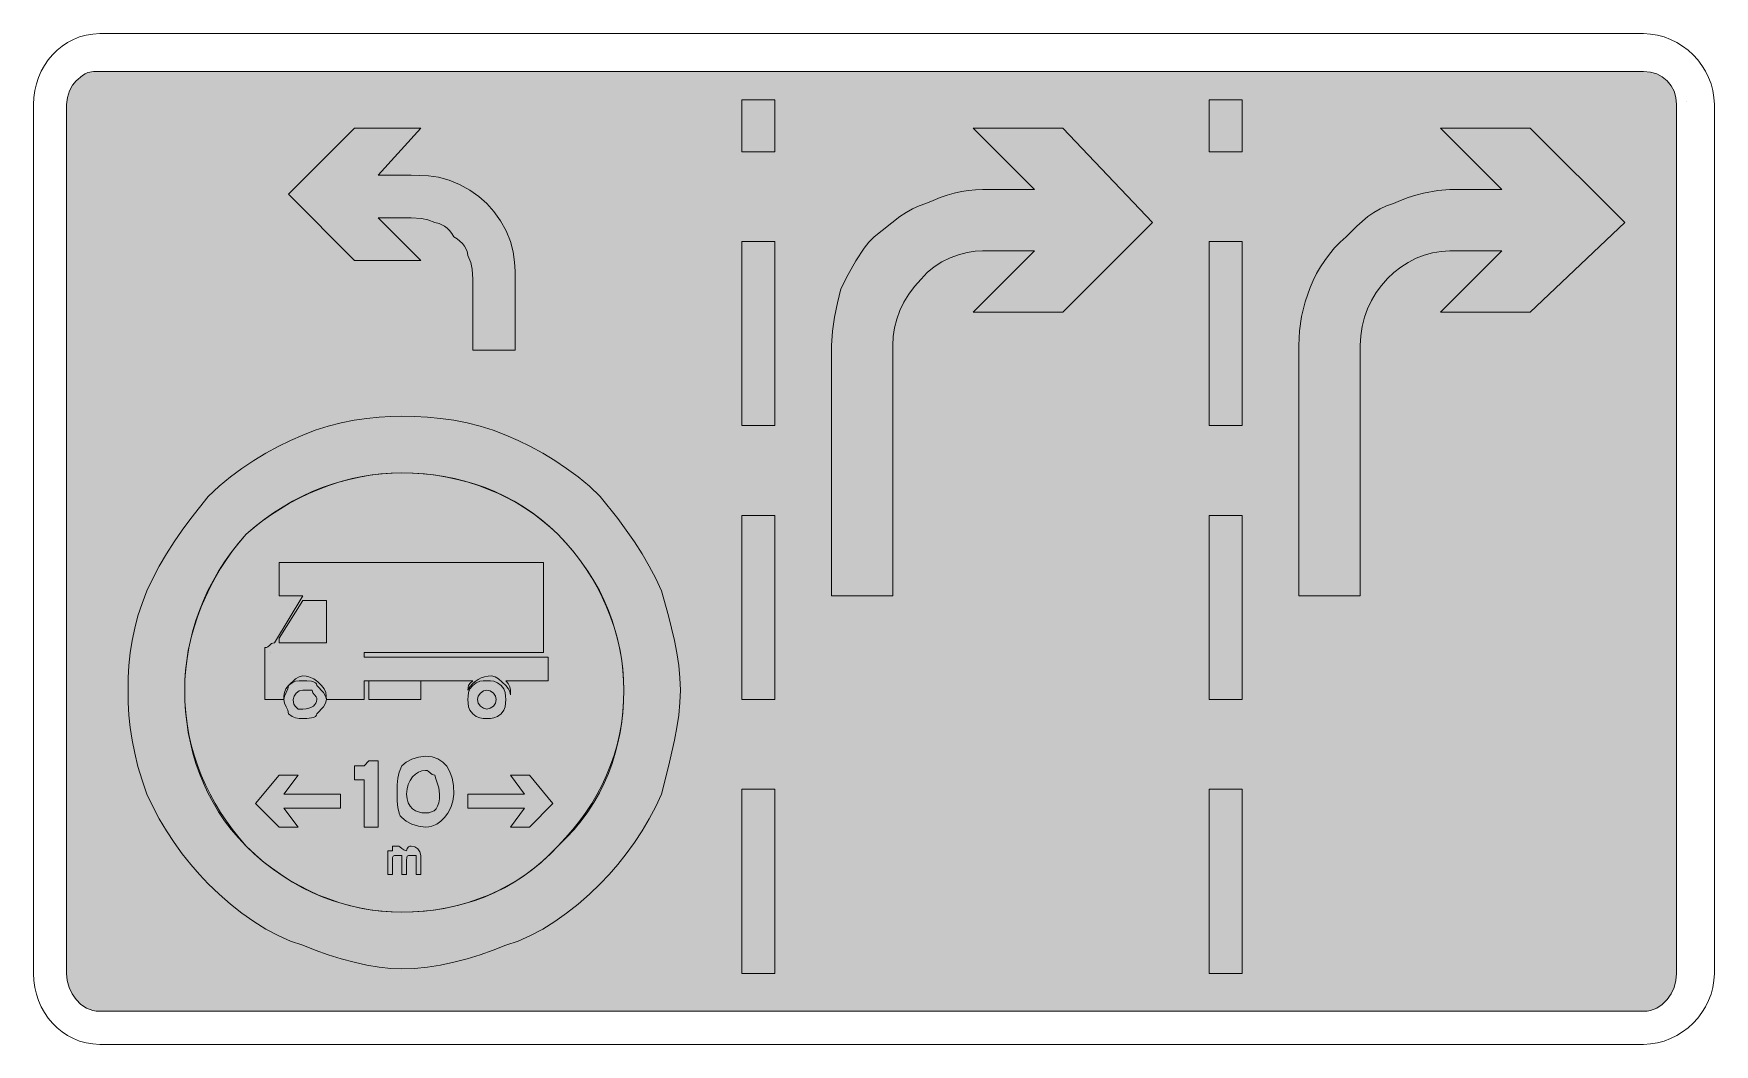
# Model space of a CAD drawing. Header units: metres. Extents: x 70 to 498, y 7 to 264.
import ezdxf

# ---------------------------------------------------------------- set-up
doc = ezdxf.new("R2010")
doc.units = ezdxf.units.M
for name, color, linetype, true_color in [('FILL_BLACK_000000', 7, 'Continuous', 0x000000), ('FILL_PINK_E1E1E1', 7, 'Continuous', 0xe1e1e1), ('FILL_WHITE_FFFFFF', 7, 'Continuous', 0xffffff), ('STROKE_BLACK_000000', 7, 'Continuous', 0x000000)]:
    doc.layers.add(name, color=color, linetype=linetype, true_color=true_color)

msp = doc.modelspace()

# ---------------------------------------------------------------- hatches: boundary and pattern name
at = {"layer": 'FILL_BLACK_000000', "true_color": 0x000000}
h = msp.add_hatch(color=7, dxfattribs=at)
h.dxf.hatch_style = 1
h.paths.add_polyline_path([(488.01, 24.72), (487.85, 22.93), (487.37, 21.19), (486.62, 19.57), (485.61, 18.12), (484.38, 16.89), (482.95, 15.94), (481.35, 15.34), (480.5, 15.18), (479.61, 15.12), (87.21, 15.12), (86.32, 15.18), (85.47, 15.34), (83.87, 15.94), (82.44, 16.89), (81.21, 18.12), (80.2, 19.57), (79.45, 21.19), (78.97, 22.93), (78.81, 24.72), (78.81, 245.52), (79.02, 247.3), (79.56, 248.97), (80.33, 250.41), (81.21, 251.52), (82.82, 252.91), (83.53, 253.33), (84.21, 253.62), (85.6, 253.88), (87.21, 253.92), (479.61, 253.92), (481.35, 253.76), (482.95, 253.28), (484.38, 252.53), (485.61, 251.52), (486.62, 250.29), (487.37, 248.86), (487.85, 247.26), (488.01, 245.52), (488.01, 24.72)])
h = msp.add_hatch(color=7, dxfattribs=at)
h.dxf.hatch_style = 1
h.paths.add_polyline_path([(129.61, 107.57), (129.92, 107.71), (130.41, 108.12), (130.9, 108.53), (131.21, 108.67), (131.61, 108.72), (138.81, 120.72), (132.81, 120.72), (132.81, 129.12), (200.01, 129.12), (200.01, 106.32), (154.41, 106.32), (154.41, 105.12), (201.21, 105.12), (201.21, 99.12), (190.41, 99.12), (191.01, 98.37), (191.42, 97.6), (191.61, 96.72), (191.61, 95.52), (191.42, 96.4), (191.01, 97.17), (190.41, 97.92), (188.61, 99.57), (187.71, 100.11), (186.81, 100.32), (185.91, 100.26), (185.03, 100.09), (184.17, 99.81), (183.36, 99.42), (182.6, 98.91), (181.92, 98.29), (181.31, 97.56), (180.81, 96.72), (180.83, 97.43), (180.96, 97.92), (181.32, 98.41), (182.01, 99.12), (154.41, 99.12), (154.41, 94.32), (144.81, 94.32), (144.79, 95.22), (144.66, 96.12), (144.3, 97.02), (143.61, 97.92), (142.69, 98.8), (141.66, 99.57), (140.4, 100.11), (139.66, 100.27), (138.81, 100.32), (137.91, 100.11), (137.01, 99.57), (135.21, 97.92), (134.52, 97.02), (134.16, 96.12), (134.03, 95.22), (134.01, 94.32), (129.21, 94.32), (129.21, 105.12), (129.21, 107.52), (129.61, 107.57)])
h.paths.add_polyline_path([(144.81, 119.52), (138.81, 119.52), (132.81, 109.92), (132.81, 108.72), (144.81, 108.72), (144.81, 119.52)], flags=16)
h = msp.add_hatch(color=7, dxfattribs=at)
h.dxf.hatch_style = 1
h.paths.add_polyline_path([(144.06, 92.52), (142.41, 90.72), (142.3, 90.32), (142.02, 90.03), (141.59, 89.81), (141.06, 89.67), (139.88, 89.54), (138.81, 89.52), (137.91, 89.54), (137.01, 89.67), (136.11, 90.03), (135.21, 90.72), (135.02, 91.62), (134.61, 92.52), (134.2, 93.42), (134.01, 94.32), (134.2, 95.22), (134.61, 96.12), (135.02, 97.02), (135.21, 97.92), (136.11, 98.61), (137.01, 98.97), (137.91, 99.1), (138.81, 99.12), (139.88, 99.1), (141.06, 98.97), (141.59, 98.83), (142.02, 98.61), (142.3, 98.32), (142.41, 97.92), (144.06, 96.12), (144.6, 95.22), (144.81, 94.32), (144.6, 93.42), (144.06, 92.52)])
h.paths.add_polyline_path([(142.22, 95.03), (141.81, 95.52), (141.4, 96.01), (141.26, 96.32), (141.21, 96.72), (138.81, 96.72), (137.93, 96.51), (137.16, 95.97), (136.62, 95.2), (136.41, 94.32), (136.43, 93.61), (136.56, 93.12), (136.92, 92.63), (137.61, 91.92), (138.81, 91.92), (139.65, 91.97), (140.38, 92.13), (141, 92.36), (141.51, 92.67), (141.9, 93.03), (142.18, 93.44), (142.35, 93.87), (142.41, 94.32), (142.36, 94.72), (142.22, 95.03)], flags=16)
h = msp.add_hatch(color=7, dxfattribs=at)
h.dxf.hatch_style = 1
h.paths.add_polyline_path([(155.61, 99.12), (168.81, 99.12), (168.81, 94.32), (155.61, 94.32), (155.61, 99.12)])
h = msp.add_hatch(color=7, dxfattribs=at)
h.dxf.hatch_style = 1
h.paths.add_polyline_path([(190.26, 92.52), (189.9, 91.62), (189.21, 90.72), (188.31, 90.03), (187.41, 89.67), (186.51, 89.54), (185.61, 89.52), (184.71, 89.54), (183.81, 89.67), (182.91, 90.03), (182.01, 90.72), (181.32, 91.62), (180.96, 92.52), (180.83, 93.42), (180.81, 94.32), (180.83, 95.22), (180.96, 96.12), (181.32, 97.02), (182.01, 97.92), (182.91, 98.61), (183.81, 98.97), (184.71, 99.1), (185.61, 99.12), (186.51, 99.1), (187.41, 98.97), (188.31, 98.61), (189.21, 97.92), (189.9, 97.02), (190.26, 96.12), (190.39, 95.22), (190.41, 94.32), (190.39, 93.42), (190.26, 92.52)])
h.paths.add_polyline_path([(187.26, 95.97), (186.49, 96.51), (185.61, 96.72), (184.73, 96.51), (183.96, 95.97), (183.42, 95.2), (183.21, 94.32), (183.42, 93.44), (183.96, 92.67), (184.73, 92.13), (185.61, 91.92), (186.49, 92.13), (187.26, 92.67), (187.8, 93.44), (188.01, 94.32), (187.8, 95.2), (187.26, 95.97)], flags=16)
h = msp.add_hatch(color=7, dxfattribs=at)
h.dxf.hatch_style = 1
h.paths.add_polyline_path([(152.01, 73.92), (152.01, 77.52), (154.41, 77.52), (155.61, 78.72), (158.01, 78.72), (158.01, 61.92), (154.41, 61.92), (154.41, 73.92), (152.01, 73.92)])
h = msp.add_hatch(color=7, dxfattribs=at)
h.dxf.hatch_style = 1
h.paths.add_polyline_path([(166.56, 62.67), (165.12, 63.44), (164.01, 64.32), (163.61, 64.82), (163.32, 65.43), (162.96, 66.87), (162.83, 68.54), (162.81, 70.32), (162.83, 72.63), (162.96, 74.37), (163.32, 75.89), (164.01, 77.52), (165.12, 78.4), (166.56, 79.17), (168.23, 79.71), (170.01, 79.92), (171.7, 79.75), (173.16, 79.26), (174.4, 78.46), (175.41, 77.37), (176.2, 75.99), (176.76, 74.35), (177.1, 72.46), (177.21, 70.32), (177, 68.54), (176.46, 66.87), (175.69, 65.43), (174.81, 64.32), (173.89, 63.44), (172.86, 62.67), (171.6, 62.13), (170.86, 61.97), (170.01, 61.92), (168.23, 62.13), (166.56, 62.67)])
h.paths.add_polyline_path([(165.62, 68.05), (166.1, 67.22), (166.71, 66.57), (167.44, 66.09), (168.25, 65.76), (169.11, 65.58), (170.01, 65.52), (170.85, 65.58), (171.58, 65.76), (172.2, 66.09), (172.71, 66.57), (173.1, 67.22), (173.38, 68.05), (173.55, 69.08), (173.61, 70.32), (173.42, 71.91), (173.01, 73.17), (172.6, 74.2), (172.41, 75.12), (172.01, 75.17), (171.7, 75.31), (171.21, 75.72), (170.72, 76.13), (170.41, 76.27), (170.01, 76.32), (169.11, 76.21), (168.25, 75.89), (167.44, 75.37), (166.71, 74.67), (166.1, 73.8), (165.62, 72.78), (165.32, 71.61), (165.21, 70.32), (165.32, 69.08), (165.62, 68.05)], flags=16)
h = msp.add_hatch(color=7, dxfattribs=at)
h.dxf.hatch_style = 1
h.paths.add_polyline_path([(137.61, 75.12), (134.01, 70.32), (148.41, 70.32), (148.41, 66.72), (134.01, 66.72), (137.61, 61.92), (132.81, 61.92), (126.81, 67.92), (132.81, 75.12), (137.61, 75.12)])
h = msp.add_hatch(color=7, dxfattribs=at)
h.dxf.hatch_style = 1
h.paths.add_polyline_path([(202.41, 67.92), (196.41, 61.92), (191.61, 61.92), (195.21, 66.72), (180.81, 66.72), (180.81, 70.32), (195.21, 70.32), (191.61, 75.12), (196.41, 75.12), (202.41, 67.92)])
h = msp.add_hatch(color=7, dxfattribs=at)
h.dxf.hatch_style = 1
h.paths.add_polyline_path([(162.12, 54.7), (161.76, 54.57), (161.63, 54.21), (161.61, 53.52), (161.61, 49.92), (160.41, 49.92), (160.41, 55.92), (161.61, 55.92), (161.61, 57.12), (162.81, 57.12), (163.21, 57.07), (163.52, 56.93), (164.01, 56.52), (164.5, 56.11), (164.81, 55.97), (165.21, 55.92), (165.36, 56.52), (165.72, 56.93), (166.01, 57.07), (166.41, 57.12), (167.29, 56.91), (168.06, 56.37), (168.6, 55.6), (168.81, 54.72), (168.81, 49.92), (167.61, 49.92), (167.61, 54.72), (166.41, 54.72), (165.72, 54.7), (165.36, 54.57), (165.23, 54.21), (165.21, 53.52), (165.21, 49.92), (164.01, 49.92), (164.01, 54.72), (162.81, 54.72), (162.12, 54.7)])
at = {"layer": 'FILL_PINK_E1E1E1', "true_color": 0xe1e1e1}
h = msp.add_hatch(color=7, dxfattribs=at)
h.dxf.hatch_style = 1
h.paths.add_polyline_path([(234.4, 90.4), (233.92, 87.21), (233.31, 83.97), (231.77, 77.31), (230.01, 70.32), (228.55, 67.17), (226.9, 64.06), (225.07, 61), (223.11, 58.02), (221.03, 55.16), (218.87, 52.43), (216.66, 49.88), (214.41, 47.52), (211.66, 44.88), (208.8, 42.38), (205.87, 40.05), (202.86, 37.92), (199.8, 36.01), (196.69, 34.36), (193.56, 32.98), (190.41, 31.92), (187.21, 30.63), (183.92, 29.46), (180.58, 28.44), (177.21, 27.57), (173.84, 26.87), (170.5, 26.35), (167.21, 26.03), (164.01, 25.92), (161.2, 26.03), (158.22, 26.35), (155.09, 26.87), (151.86, 27.57), (148.58, 28.44), (145.28, 29.46), (142.01, 30.63), (138.81, 31.92), (135.66, 32.98), (132.53, 34.36), (129.42, 36.01), (126.36, 37.92), (123.35, 40.05), (120.42, 42.38), (117.56, 44.88), (114.81, 47.52), (112.56, 49.88), (110.35, 52.43), (108.19, 55.16), (106.11, 58.02), (104.15, 61), (102.32, 64.06), (100.67, 67.17), (99.21, 70.32), (97.97, 73.87), (96.94, 77.31), (96.11, 80.68), (95.46, 83.97), (94.98, 87.21), (94.65, 90.4), (94.47, 93.57), (94.41, 96.72), (94.47, 99.87), (94.65, 103.02), (94.98, 106.17), (95.46, 109.32), (96.11, 112.47), (96.94, 115.62), (97.97, 118.77), (99.21, 121.92), (100.67, 125.07), (102.32, 128.2), (104.15, 131.31), (106.11, 134.37), (108.19, 137.38), (110.35, 140.31), (114.81, 145.92), (117.56, 148.51), (120.42, 150.89), (123.35, 153.07), (126.36, 155.07), (129.42, 156.9), (132.53, 158.58), (135.66, 160.11), (138.81, 161.52), (142.01, 162.76), (145.28, 163.79), (148.58, 164.62), (151.86, 165.27), (155.09, 165.75), (158.22, 166.08), (161.2, 166.26), (164.01, 166.32), (167.21, 166.26), (170.5, 166.08), (173.84, 165.75), (177.21, 165.27), (180.58, 164.62), (183.92, 163.79), (187.21, 162.76), (190.41, 161.52), (193.56, 160.11), (196.69, 158.58), (199.8, 156.9), (202.86, 155.07), (205.87, 153.07), (208.8, 150.89), (211.66, 148.51), (214.41, 145.92), (218.87, 140.31), (221.03, 137.38), (223.11, 134.37), (225.07, 131.31), (226.9, 128.2), (228.55, 125.07), (230.01, 121.92), (231.77, 115.62), (233.31, 109.32), (233.92, 106.17), (234.4, 103.02), (234.7, 99.87), (234.81, 96.72), (234.7, 93.57), (234.4, 90.4)])
h.paths.add_polyline_path([(220.18, 101.72), (219.89, 104.25), (219.47, 106.79), (218.93, 109.34), (218.26, 111.89), (217.45, 114.43), (216.51, 116.97), (215.43, 119.49), (214.2, 122), (212.82, 124.48), (211.3, 126.93), (209.62, 129.34), (207.78, 131.71), (205.78, 134.04), (203.61, 136.32), (201.54, 138.27), (199.4, 140.09), (197.18, 141.77), (194.89, 143.31), (192.54, 144.72), (190.13, 146), (187.67, 147.15), (185.16, 148.17), (182.61, 149.06), (180.02, 149.83), (177.4, 150.48), (174.75, 151), (172.09, 151.41), (169.4, 151.69), (166.71, 151.86), (164.01, 151.92), (161.52, 151.86), (159.01, 151.69), (156.48, 151.41), (153.94, 151), (151.39, 150.48), (148.84, 149.83), (146.3, 149.06), (143.76, 148.17), (141.24, 147.15), (138.73, 146), (136.25, 144.72), (133.8, 143.31), (131.39, 141.77), (129.02, 140.09), (126.69, 138.27), (124.41, 136.32), (122.46, 134.04), (120.64, 131.71), (118.96, 129.34), (117.42, 126.93), (116.01, 124.48), (114.73, 122), (113.58, 119.49), (112.56, 116.97), (111.67, 114.43), (110.9, 111.89), (110.25, 109.34), (109.73, 106.79), (109.32, 104.25), (109.04, 101.72), (108.87, 99.21), (108.81, 96.72), (108.87, 94.02), (109.04, 91.33), (109.32, 88.64), (109.73, 85.98), (110.25, 83.33), (110.9, 80.71), (111.67, 78.12), (112.56, 75.57), (113.58, 73.06), (114.73, 70.6), (116.01, 68.19), (117.42, 65.84), (118.96, 63.55), (120.64, 61.33), (122.46, 59.19), (124.41, 57.12), (126.69, 54.95), (129.02, 52.95), (131.39, 51.11), (133.8, 49.43), (136.25, 47.91), (138.73, 46.53), (141.24, 45.3), (143.76, 44.22), (146.3, 43.28), (148.84, 42.47), (151.39, 41.8), (153.94, 41.26), (156.48, 40.84), (159.01, 40.55), (161.52, 40.38), (164.01, 40.32), (166.71, 40.38), (169.4, 40.55), (172.09, 40.84), (174.75, 41.26), (177.4, 41.8), (180.02, 42.47), (182.61, 43.28), (185.16, 44.22), (187.67, 45.3), (190.13, 46.53), (192.54, 47.91), (194.89, 49.43), (197.18, 51.11), (199.4, 52.95), (201.54, 54.95), (203.61, 57.12), (205.78, 59.19), (207.78, 61.33), (209.62, 63.55), (211.3, 65.84), (212.82, 68.19), (214.2, 70.6), (215.43, 73.06), (216.51, 75.57), (217.45, 78.12), (218.26, 80.71), (218.93, 83.33), (219.47, 85.98), (219.89, 88.64), (220.18, 91.33), (220.35, 94.02), (220.41, 96.72), (220.35, 99.21), (220.18, 101.72)], flags=16)
at = {"layer": 'FILL_WHITE_FFFFFF', "true_color": 0xffffff}
h = msp.add_hatch(color=7, dxfattribs=at)
h.dxf.hatch_style = 1
h.paths.add_polyline_path([(250.41, 233.52), (250.41, 246.72), (258.81, 246.72), (258.81, 233.52), (250.41, 233.52)])
h = msp.add_hatch(color=7, dxfattribs=at)
h.dxf.hatch_style = 1
h.paths.add_polyline_path([(377.61, 246.72), (377.61, 233.52), (369.21, 233.52), (369.21, 246.72), (377.61, 246.72)])
h = msp.add_hatch(color=7, dxfattribs=at)
h.dxf.hatch_style = 1
h.paths.add_polyline_path([(182.01, 183.12), (182.01, 201.12), (181.86, 203.67), (181.5, 205.34), (180.81, 207.12), (180.58, 208.21), (179.91, 209.52), (179.4, 210.19), (178.78, 210.83), (178.05, 211.42), (177.21, 211.92), (176.71, 212.76), (176.12, 213.49), (175.48, 214.11), (174.81, 214.62), (173.5, 215.29), (172.41, 215.52), (170.63, 216.21), (168.96, 216.57), (166.41, 216.72), (158.01, 216.72), (168.81, 205.92), (152.01, 205.92), (135.21, 222.72), (152.01, 239.52), (168.81, 239.52), (158.01, 227.52), (166.41, 227.52), (168.42, 227.5), (170.76, 227.37), (173.33, 227.01), (176.01, 226.32), (178.69, 225.21), (181.26, 223.77), (183.6, 222.1), (185.61, 220.32), (187.39, 218.31), (189.06, 215.97), (190.5, 213.4), (191.61, 210.72), (192.3, 208.04), (192.66, 205.47), (192.79, 203.13), (192.81, 201.12), (192.81, 183.12), (182.01, 183.12)])
h = msp.add_hatch(color=7, dxfattribs=at)
h.dxf.hatch_style = 1
h.paths.add_polyline_path([(332.01, 192.72), (309.21, 192.72), (324.81, 208.32), (311.61, 208.32), (309.71, 208.21), (307.65, 207.87), (305.51, 207.31), (303.36, 206.52), (301.26, 205.51), (299.29, 204.27), (297.52, 202.81), (296.01, 201.12), (294.32, 199.27), (292.86, 197.31), (291.62, 195.28), (290.61, 193.17), (289.82, 191.01), (289.26, 188.8), (288.92, 186.57), (288.81, 184.32), (288.81, 120.72), (273.21, 120.72), (273.21, 184.32), (273.42, 187.92), (273.96, 191.52), (274.73, 195.12), (275.61, 198.72), (277.43, 202.3), (279.36, 205.77), (281.52, 209.01), (282.71, 210.52), (284.01, 211.92), (290.61, 217.02), (292.19, 218.08), (293.8, 219.01), (295.46, 219.76), (297.21, 220.32), (299.01, 221.16), (300.81, 221.89), (302.61, 222.51), (304.41, 223.02), (306.21, 223.41), (308.01, 223.69), (309.81, 223.86), (311.61, 223.92), (324.81, 223.92), (309.21, 239.52), (332.01, 239.52), (354.81, 215.52), (332.01, 192.72)])
h = msp.add_hatch(color=7, dxfattribs=at)
h.dxf.hatch_style = 1
h.paths.add_polyline_path([(450.81, 239.52), (474.81, 215.52), (450.81, 192.72), (428.01, 192.72), (443.61, 208.32), (430.41, 208.32), (428.18, 208.2), (425.98, 207.83), (423.85, 207.24), (421.78, 206.43), (419.8, 205.41), (417.92, 204.21), (416.15, 202.82), (414.51, 201.27), (413.01, 199.56), (411.66, 197.71), (410.48, 195.74), (409.48, 193.64), (408.69, 191.44), (408.1, 189.14), (407.73, 186.76), (407.61, 184.32), (407.61, 120.72), (392.01, 120.72), (392.01, 184.32), (392.18, 187.97), (392.7, 191.67), (393.59, 195.37), (394.86, 199.02), (395.64, 200.8), (396.52, 202.55), (397.5, 204.26), (398.59, 205.92), (399.78, 207.52), (401.08, 209.06), (402.49, 210.53), (404.01, 211.92), (406.73, 214.58), (409.56, 217.02), (411.05, 218.08), (412.62, 219.01), (414.26, 219.76), (416.01, 220.32), (417.86, 221.16), (419.78, 221.89), (421.73, 222.51), (423.66, 223.02), (427.32, 223.69), (430.41, 223.92), (443.61, 223.92), (428.01, 239.52), (450.81, 239.52)])
h = msp.add_hatch(color=7, dxfattribs=at)
h.dxf.hatch_style = 1
h.paths.add_polyline_path([(250.41, 210.72), (258.81, 210.72), (258.81, 163.92), (250.41, 163.92), (250.41, 210.72)])
h = msp.add_hatch(color=7, dxfattribs=at)
h.dxf.hatch_style = 1
h.paths.add_polyline_path([(377.61, 210.72), (377.61, 163.92), (369.21, 163.92), (369.21, 210.72), (377.61, 210.72)])
h = msp.add_hatch(color=7, dxfattribs=at)
h.dxf.hatch_style = 1
h.paths.add_polyline_path([(220.34, 93.82), (220.13, 90.98), (219.79, 88.2), (219.3, 85.47), (218.69, 82.8), (217.94, 80.18), (217.07, 77.62), (216.06, 75.12), (214.93, 72.67), (213.67, 70.28), (212.29, 67.95), (210.79, 65.67), (209.17, 63.45), (207.43, 61.28), (205.58, 59.17), (203.61, 57.12), (201.75, 55.15), (199.79, 53.3), (197.73, 51.56), (195.57, 49.94), (193.31, 48.44), (190.97, 47.06), (188.56, 45.8), (186.06, 44.67), (183.49, 43.66), (180.86, 42.79), (178.17, 42.04), (175.43, 41.43), (172.63, 40.94), (169.8, 40.6), (166.92, 40.39), (164.01, 40.32), (161.31, 40.39), (158.62, 40.6), (155.93, 40.94), (153.27, 41.43), (150.62, 42.04), (148, 42.79), (145.41, 43.66), (142.86, 44.67), (140.35, 45.8), (137.89, 47.06), (135.48, 48.44), (133.13, 49.94), (130.84, 51.56), (128.62, 53.3), (126.48, 55.15), (124.41, 57.12), (122.65, 59.17), (120.98, 61.28), (119.41, 63.45), (117.92, 65.67), (116.54, 67.95), (115.26, 70.28), (114.08, 72.67), (113.01, 75.12), (112.05, 77.62), (111.21, 80.18), (110.49, 82.8), (109.9, 85.47), (109.43, 88.2), (109.09, 90.98), (108.88, 93.82), (108.81, 96.72), (108.88, 99.42), (109.09, 102.11), (109.43, 104.8), (109.9, 107.46), (110.49, 110.11), (111.21, 112.73), (112.05, 115.32), (113.01, 117.87), (114.08, 120.38), (115.26, 122.84), (116.54, 125.25), (117.92, 127.6), (119.41, 129.89), (120.98, 132.11), (122.65, 134.25), (124.41, 136.32), (126.48, 138.08), (128.62, 139.75), (130.84, 141.32), (133.13, 142.81), (135.48, 144.19), (137.89, 145.47), (140.35, 146.65), (142.86, 147.72), (145.41, 148.68), (148, 149.52), (150.62, 150.24), (153.27, 150.83), (155.93, 151.3), (158.62, 151.64), (161.31, 151.85), (164.01, 151.92), (166.92, 151.85), (169.8, 151.64), (172.63, 151.3), (175.43, 150.83), (178.17, 150.24), (180.86, 149.52), (183.49, 148.68), (186.06, 147.72), (188.56, 146.65), (190.97, 145.47), (193.31, 144.19), (195.57, 142.81), (197.73, 141.32), (199.79, 139.75), (201.75, 138.08), (203.61, 136.32), (205.58, 134.25), (207.43, 132.11), (209.17, 129.89), (210.79, 127.6), (212.29, 125.25), (213.67, 122.84), (214.93, 120.38), (216.06, 117.87), (217.07, 115.32), (217.94, 112.73), (218.69, 110.11), (219.3, 107.46), (219.79, 104.8), (220.13, 102.11), (220.34, 99.42), (220.41, 96.72), (220.34, 93.82)])
h = msp.add_hatch(color=7, dxfattribs=at)
h.dxf.hatch_style = 1
h.paths.add_polyline_path([(258.81, 94.32), (250.41, 94.32), (250.41, 141.12), (258.81, 141.12), (258.81, 94.32)])
h = msp.add_hatch(color=7, dxfattribs=at)
h.dxf.hatch_style = 1
h.paths.add_polyline_path([(377.61, 141.12), (377.61, 94.32), (369.21, 94.32), (369.21, 141.12), (377.61, 141.12)])
h = msp.add_hatch(color=7, dxfattribs=at)
h.dxf.hatch_style = 1
h.paths.add_polyline_path([(250.41, 24.72), (250.41, 71.52), (258.81, 71.52), (258.81, 24.72), (250.41, 24.72)])
h = msp.add_hatch(color=7, dxfattribs=at)
h.dxf.hatch_style = 1
h.paths.add_polyline_path([(369.21, 71.52), (377.61, 71.52), (377.61, 24.72), (369.21, 24.72), (369.21, 71.52)])

# ---------------------------------------------------------------- linework, layer by layer
at = {"layer": 'FILL_BLACK_000000', "lineweight": 0, "true_color": 0x000000}
for points in [[(488.01, 24.72), (487.85, 22.93), (487.37, 21.19), (486.62, 19.57), (485.61, 18.12), (484.38, 16.89), (482.95, 15.94), (481.35, 15.34), (480.5, 15.18), (479.61, 15.12), (87.21, 15.12), (86.32, 15.18), (85.47, 15.34), (83.87, 15.94), (82.44, 16.89), (81.21, 18.12), (80.2, 19.57), (79.45, 21.19), (78.97, 22.93), (78.81, 24.72), (78.81, 245.52), (79.02, 247.3), (79.56, 248.97), (80.33, 250.41), (81.21, 251.52), (82.82, 252.91), (83.53, 253.33), (84.21, 253.62), (85.6, 253.88), (87.21, 253.92), (479.61, 253.92), (481.35, 253.76), (482.95, 253.28), (484.38, 252.53), (485.61, 251.52), (486.62, 250.29), (487.37, 248.86), (487.85, 247.26), (488.01, 245.52)], [(129.61, 107.57), (129.92, 107.71), (130.41, 108.12), (130.9, 108.53), (131.21, 108.67), (131.61, 108.72), (138.81, 120.72), (132.81, 120.72), (132.81, 129.12), (200.01, 129.12), (200.01, 106.32), (154.41, 106.32), (154.41, 105.12), (201.21, 105.12), (201.21, 99.12), (190.41, 99.12), (191.01, 98.37), (191.42, 97.6), (191.61, 96.72), (191.61, 95.52), (191.42, 96.4), (191.01, 97.17), (190.41, 97.92), (188.61, 99.57), (187.71, 100.11), (186.81, 100.32), (185.91, 100.26), (185.03, 100.09), (184.17, 99.81), (183.36, 99.42), (182.6, 98.91), (181.92, 98.29), (181.31, 97.56), (180.81, 96.72), (180.83, 97.43), (180.96, 97.92), (181.32, 98.41), (182.01, 99.12), (154.41, 99.12), (154.41, 94.32), (144.81, 94.32), (144.79, 95.22), (144.66, 96.12), (144.3, 97.02), (143.61, 97.92), (142.69, 98.8), (141.66, 99.57), (140.4, 100.11), (139.66, 100.27), (138.81, 100.32), (137.91, 100.11), (137.01, 99.57), (135.21, 97.92), (134.52, 97.02), (134.16, 96.12), (134.03, 95.22), (134.01, 94.32), (129.21, 94.32), (129.21, 105.12), (129.21, 107.52)], [(144.81, 119.52), (138.81, 119.52), (132.81, 109.92), (132.81, 108.72), (144.81, 108.72)], [(144.06, 92.52), (142.41, 90.72), (142.3, 90.32), (142.02, 90.03), (141.59, 89.81), (141.06, 89.67), (139.88, 89.54), (138.81, 89.52), (137.91, 89.54), (137.01, 89.67), (136.11, 90.03), (135.21, 90.72), (135.02, 91.62), (134.61, 92.52), (134.2, 93.42), (134.01, 94.32), (134.2, 95.22), (134.61, 96.12), (135.02, 97.02), (135.21, 97.92), (136.11, 98.61), (137.01, 98.97), (137.91, 99.1), (138.81, 99.12), (139.88, 99.1), (141.06, 98.97), (141.59, 98.83), (142.02, 98.61), (142.3, 98.32), (142.41, 97.92), (144.06, 96.12), (144.6, 95.22), (144.81, 94.32), (144.6, 93.42)], [(155.61, 99.12), (168.81, 99.12), (168.81, 94.32), (155.61, 94.32)], [(190.26, 92.52), (189.9, 91.62), (189.21, 90.72), (188.31, 90.03), (187.41, 89.67), (186.51, 89.54), (185.61, 89.52), (184.71, 89.54), (183.81, 89.67), (182.91, 90.03), (182.01, 90.72), (181.32, 91.62), (180.96, 92.52), (180.83, 93.42), (180.81, 94.32), (180.83, 95.22), (180.96, 96.12), (181.32, 97.02), (182.01, 97.92), (182.91, 98.61), (183.81, 98.97), (184.71, 99.1), (185.61, 99.12), (186.51, 99.1), (187.41, 98.97), (188.31, 98.61), (189.21, 97.92), (189.9, 97.02), (190.26, 96.12), (190.39, 95.22), (190.41, 94.32), (190.39, 93.42)], [(142.22, 95.03), (141.81, 95.52), (141.4, 96.01), (141.26, 96.32), (141.21, 96.72), (138.81, 96.72), (137.93, 96.51), (137.16, 95.97), (136.62, 95.2), (136.41, 94.32), (136.43, 93.61), (136.56, 93.12), (136.92, 92.63), (137.61, 91.92), (138.81, 91.92), (139.65, 91.97), (140.38, 92.13), (141, 92.36), (141.51, 92.67), (141.9, 93.03), (142.18, 93.44), (142.35, 93.87), (142.41, 94.32), (142.36, 94.72)], [(187.26, 95.97), (186.49, 96.51), (185.61, 96.72), (184.73, 96.51), (183.96, 95.97), (183.42, 95.2), (183.21, 94.32), (183.42, 93.44), (183.96, 92.67), (184.73, 92.13), (185.61, 91.92), (186.49, 92.13), (187.26, 92.67), (187.8, 93.44), (188.01, 94.32), (187.8, 95.2)], [(152.01, 73.92), (152.01, 77.52), (154.41, 77.52), (155.61, 78.72), (158.01, 78.72), (158.01, 61.92), (154.41, 61.92), (154.41, 73.92)], [(166.56, 62.67), (165.12, 63.44), (164.01, 64.32), (163.61, 64.82), (163.32, 65.43), (162.96, 66.87), (162.83, 68.54), (162.81, 70.32), (162.83, 72.63), (162.96, 74.37), (163.32, 75.89), (164.01, 77.52), (165.12, 78.4), (166.56, 79.17), (168.23, 79.71), (170.01, 79.92), (171.7, 79.75), (173.16, 79.26), (174.4, 78.46), (175.41, 77.37), (176.2, 75.99), (176.76, 74.35), (177.1, 72.46), (177.21, 70.32), (177, 68.54), (176.46, 66.87), (175.69, 65.43), (174.81, 64.32), (173.89, 63.44), (172.86, 62.67), (171.6, 62.13), (170.86, 61.97), (170.01, 61.92), (168.23, 62.13)], [(137.61, 75.12), (134.01, 70.32), (148.41, 70.32), (148.41, 66.72), (134.01, 66.72), (137.61, 61.92), (132.81, 61.92), (126.81, 67.92), (132.81, 75.12)], [(165.62, 68.05), (166.1, 67.22), (166.71, 66.57), (167.44, 66.09), (168.25, 65.76), (169.11, 65.58), (170.01, 65.52), (170.85, 65.58), (171.58, 65.76), (172.2, 66.09), (172.71, 66.57), (173.1, 67.22), (173.38, 68.05), (173.55, 69.08), (173.61, 70.32), (173.42, 71.91), (173.01, 73.17), (172.6, 74.2), (172.41, 75.12), (172.01, 75.17), (171.7, 75.31), (171.21, 75.72), (170.72, 76.13), (170.41, 76.27), (170.01, 76.32), (169.11, 76.21), (168.25, 75.89), (167.44, 75.37), (166.71, 74.67), (166.1, 73.8), (165.62, 72.78), (165.32, 71.61), (165.21, 70.32), (165.32, 69.08)], [(202.41, 67.92), (196.41, 61.92), (191.61, 61.92), (195.21, 66.72), (180.81, 66.72), (180.81, 70.32), (195.21, 70.32), (191.61, 75.12), (196.41, 75.12)], [(162.12, 54.7), (161.76, 54.57), (161.63, 54.21), (161.61, 53.52), (161.61, 49.92), (160.41, 49.92), (160.41, 55.92), (161.61, 55.92), (161.61, 57.12), (162.81, 57.12), (163.21, 57.07), (163.52, 56.93), (164.01, 56.52), (164.5, 56.11), (164.81, 55.97), (165.21, 55.92), (165.36, 56.52), (165.72, 56.93), (166.01, 57.07), (166.41, 57.12), (167.29, 56.91), (168.06, 56.37), (168.6, 55.6), (168.81, 54.72), (168.81, 49.92), (167.61, 49.92), (167.61, 54.72), (166.41, 54.72), (165.72, 54.7), (165.36, 54.57), (165.23, 54.21), (165.21, 53.52), (165.21, 49.92), (164.01, 49.92), (164.01, 54.72), (162.81, 54.72)]]:
    msp.add_lwpolyline(points, close=True, dxfattribs=at)
at = {"layer": 'FILL_PINK_E1E1E1', "lineweight": 0, "true_color": 0xe1e1e1}
for points in [[(234.4, 90.4), (233.92, 87.21), (233.31, 83.97), (231.77, 77.31), (230.01, 70.32), (228.55, 67.17), (226.9, 64.06), (225.07, 61), (223.11, 58.02), (221.03, 55.16), (218.87, 52.43), (216.66, 49.88), (214.41, 47.52), (211.66, 44.88), (208.8, 42.38), (205.87, 40.05), (202.86, 37.92), (199.8, 36.01), (196.69, 34.36), (193.56, 32.98), (190.41, 31.92), (187.21, 30.63), (183.92, 29.46), (180.58, 28.44), (177.21, 27.57), (173.84, 26.87), (170.5, 26.35), (167.21, 26.03), (164.01, 25.92), (161.2, 26.03), (158.22, 26.35), (155.09, 26.87), (151.86, 27.57), (148.58, 28.44), (145.28, 29.46), (142.01, 30.63), (138.81, 31.92), (135.66, 32.98), (132.53, 34.36), (129.42, 36.01), (126.36, 37.92), (123.35, 40.05), (120.42, 42.38), (117.56, 44.88), (114.81, 47.52), (112.56, 49.88), (110.35, 52.43), (108.19, 55.16), (106.11, 58.02), (104.15, 61), (102.32, 64.06), (100.67, 67.17), (99.21, 70.32), (97.97, 73.87), (96.94, 77.31), (96.11, 80.68), (95.46, 83.97), (94.98, 87.21), (94.65, 90.4), (94.47, 93.57), (94.41, 96.72), (94.47, 99.87), (94.65, 103.02), (94.98, 106.17), (95.46, 109.32), (96.11, 112.47), (96.94, 115.62), (97.97, 118.77), (99.21, 121.92), (100.67, 125.07), (102.32, 128.2), (104.15, 131.31), (106.11, 134.37), (108.19, 137.38), (110.35, 140.31), (114.81, 145.92), (117.56, 148.51), (120.42, 150.89), (123.35, 153.07), (126.36, 155.07), (129.42, 156.9), (132.53, 158.58), (135.66, 160.11), (138.81, 161.52), (142.01, 162.76), (145.28, 163.79), (148.58, 164.62), (151.86, 165.27), (155.09, 165.75), (158.22, 166.08), (161.2, 166.26), (164.01, 166.32), (167.21, 166.26), (170.5, 166.08), (173.84, 165.75), (177.21, 165.27), (180.58, 164.62), (183.92, 163.79), (187.21, 162.76), (190.41, 161.52), (193.56, 160.11), (196.69, 158.58), (199.8, 156.9), (202.86, 155.07), (205.87, 153.07), (208.8, 150.89), (211.66, 148.51), (214.41, 145.92), (218.87, 140.31), (221.03, 137.38), (223.11, 134.37), (225.07, 131.31), (226.9, 128.2), (228.55, 125.07), (230.01, 121.92), (231.77, 115.62), (233.31, 109.32), (233.92, 106.17), (234.4, 103.02), (234.7, 99.87), (234.81, 96.72), (234.7, 93.57)], [(220.18, 101.72), (219.89, 104.25), (219.47, 106.79), (218.93, 109.34), (218.26, 111.89), (217.45, 114.43), (216.51, 116.97), (215.43, 119.49), (214.2, 122), (212.82, 124.48), (211.3, 126.93), (209.62, 129.34), (207.78, 131.71), (205.78, 134.04), (203.61, 136.32), (201.54, 138.27), (199.4, 140.09), (197.18, 141.77), (194.89, 143.31), (192.54, 144.72), (190.13, 146), (187.67, 147.15), (185.16, 148.17), (182.61, 149.06), (180.02, 149.83), (177.4, 150.48), (174.75, 151), (172.09, 151.41), (169.4, 151.69), (166.71, 151.86), (164.01, 151.92), (161.52, 151.86), (159.01, 151.69), (156.48, 151.41), (153.94, 151), (151.39, 150.48), (148.84, 149.83), (146.3, 149.06), (143.76, 148.17), (141.24, 147.15), (138.73, 146), (136.25, 144.72), (133.8, 143.31), (131.39, 141.77), (129.02, 140.09), (126.69, 138.27), (124.41, 136.32), (122.46, 134.04), (120.64, 131.71), (118.96, 129.34), (117.42, 126.93), (116.01, 124.48), (114.73, 122), (113.58, 119.49), (112.56, 116.97), (111.67, 114.43), (110.9, 111.89), (110.25, 109.34), (109.73, 106.79), (109.32, 104.25), (109.04, 101.72), (108.87, 99.21), (108.81, 96.72), (108.87, 94.02), (109.04, 91.33), (109.32, 88.64), (109.73, 85.98), (110.25, 83.33), (110.9, 80.71), (111.67, 78.12), (112.56, 75.57), (113.58, 73.06), (114.73, 70.6), (116.01, 68.19), (117.42, 65.84), (118.96, 63.55), (120.64, 61.33), (122.46, 59.19), (124.41, 57.12), (126.69, 54.95), (129.02, 52.95), (131.39, 51.11), (133.8, 49.43), (136.25, 47.91), (138.73, 46.53), (141.24, 45.3), (143.76, 44.22), (146.3, 43.28), (148.84, 42.47), (151.39, 41.8), (153.94, 41.26), (156.48, 40.84), (159.01, 40.55), (161.52, 40.38), (164.01, 40.32), (166.71, 40.38), (169.4, 40.55), (172.09, 40.84), (174.75, 41.26), (177.4, 41.8), (180.02, 42.47), (182.61, 43.28), (185.16, 44.22), (187.67, 45.3), (190.13, 46.53), (192.54, 47.91), (194.89, 49.43), (197.18, 51.11), (199.4, 52.95), (201.54, 54.95), (203.61, 57.12), (205.78, 59.19), (207.78, 61.33), (209.62, 63.55), (211.3, 65.84), (212.82, 68.19), (214.2, 70.6), (215.43, 73.06), (216.51, 75.57), (217.45, 78.12), (218.26, 80.71), (218.93, 83.33), (219.47, 85.98), (219.89, 88.64), (220.18, 91.33), (220.35, 94.02), (220.41, 96.72), (220.35, 99.21)]]:
    msp.add_lwpolyline(points, close=True, dxfattribs=at)
at = {"layer": 'FILL_WHITE_FFFFFF', "lineweight": 0, "true_color": 0xffffff}
for points in [[(250.41, 233.52), (250.41, 246.72), (258.81, 246.72), (258.81, 233.52)], [(377.61, 246.72), (377.61, 233.52), (369.21, 233.52), (369.21, 246.72)], [(182.01, 183.12), (182.01, 201.12), (181.86, 203.67), (181.5, 205.34), (180.81, 207.12), (180.58, 208.21), (179.91, 209.52), (179.4, 210.19), (178.78, 210.83), (178.05, 211.42), (177.21, 211.92), (176.71, 212.76), (176.12, 213.49), (175.48, 214.11), (174.81, 214.62), (173.5, 215.29), (172.41, 215.52), (170.63, 216.21), (168.96, 216.57), (166.41, 216.72), (158.01, 216.72), (168.81, 205.92), (152.01, 205.92), (135.21, 222.72), (152.01, 239.52), (168.81, 239.52), (158.01, 227.52), (166.41, 227.52), (168.42, 227.5), (170.76, 227.37), (173.33, 227.01), (176.01, 226.32), (178.69, 225.21), (181.26, 223.77), (183.6, 222.1), (185.61, 220.32), (187.39, 218.31), (189.06, 215.97), (190.5, 213.4), (191.61, 210.72), (192.3, 208.04), (192.66, 205.47), (192.79, 203.13), (192.81, 201.12), (192.81, 183.12)], [(332.01, 192.72), (309.21, 192.72), (324.81, 208.32), (311.61, 208.32), (309.71, 208.21), (307.65, 207.87), (305.51, 207.31), (303.36, 206.52), (301.26, 205.51), (299.29, 204.27), (297.52, 202.81), (296.01, 201.12), (294.32, 199.27), (292.86, 197.31), (291.62, 195.28), (290.61, 193.17), (289.82, 191.01), (289.26, 188.8), (288.92, 186.57), (288.81, 184.32), (288.81, 120.72), (273.21, 120.72), (273.21, 184.32), (273.42, 187.92), (273.96, 191.52), (274.73, 195.12), (275.61, 198.72), (277.43, 202.3), (279.36, 205.77), (281.52, 209.01), (282.71, 210.52), (284.01, 211.92), (290.61, 217.02), (292.19, 218.08), (293.8, 219.01), (295.46, 219.76), (297.21, 220.32), (299.01, 221.16), (300.81, 221.89), (302.61, 222.51), (304.41, 223.02), (306.21, 223.41), (308.01, 223.69), (309.81, 223.86), (311.61, 223.92), (324.81, 223.92), (309.21, 239.52), (332.01, 239.52), (354.81, 215.52)], [(450.81, 239.52), (474.81, 215.52), (450.81, 192.72), (428.01, 192.72), (443.61, 208.32), (430.41, 208.32), (428.18, 208.2), (425.98, 207.83), (423.85, 207.24), (421.78, 206.43), (419.8, 205.41), (417.92, 204.21), (416.15, 202.82), (414.51, 201.27), (413.01, 199.56), (411.66, 197.71), (410.48, 195.74), (409.48, 193.64), (408.69, 191.44), (408.1, 189.14), (407.73, 186.76), (407.61, 184.32), (407.61, 120.72), (392.01, 120.72), (392.01, 184.32), (392.18, 187.97), (392.7, 191.67), (393.59, 195.37), (394.86, 199.02), (395.64, 200.8), (396.52, 202.55), (397.5, 204.26), (398.59, 205.92), (399.78, 207.52), (401.08, 209.06), (402.49, 210.53), (404.01, 211.92), (406.73, 214.58), (409.56, 217.02), (411.05, 218.08), (412.62, 219.01), (414.26, 219.76), (416.01, 220.32), (417.86, 221.16), (419.78, 221.89), (421.73, 222.51), (423.66, 223.02), (427.32, 223.69), (430.41, 223.92), (443.61, 223.92), (428.01, 239.52)], [(250.41, 210.72), (258.81, 210.72), (258.81, 163.92), (250.41, 163.92)], [(377.61, 210.72), (377.61, 163.92), (369.21, 163.92), (369.21, 210.72)], [(258.81, 94.32), (250.41, 94.32), (250.41, 141.12), (258.81, 141.12)], [(377.61, 141.12), (377.61, 94.32), (369.21, 94.32), (369.21, 141.12)], [(250.41, 24.72), (250.41, 71.52), (258.81, 71.52), (258.81, 24.72)], [(369.21, 71.52), (377.61, 71.52), (377.61, 24.72), (369.21, 24.72)]]:
    msp.add_lwpolyline(points, close=True, dxfattribs=at)
at = {"layer": 'FILL_WHITE_FFFFFF', "lineweight": 0, "true_color": 0x000000}
msp.add_lwpolyline([(220.34, 93.82), (220.13, 90.98), (219.79, 88.2), (219.3, 85.47), (218.69, 82.8), (217.94, 80.18), (217.07, 77.62), (216.06, 75.12), (214.93, 72.67), (213.67, 70.28), (212.29, 67.95), (210.79, 65.67), (209.17, 63.45), (207.43, 61.28), (205.58, 59.17), (203.61, 57.12), (201.75, 55.15), (199.79, 53.3), (197.73, 51.56), (195.57, 49.94), (193.31, 48.44), (190.97, 47.06), (188.56, 45.8), (186.06, 44.67), (183.49, 43.66), (180.86, 42.79), (178.17, 42.04), (175.43, 41.43), (172.63, 40.94), (169.8, 40.6), (166.92, 40.39), (164.01, 40.32), (161.31, 40.39), (158.62, 40.6), (155.93, 40.94), (153.27, 41.43), (150.62, 42.04), (148, 42.79), (145.41, 43.66), (142.86, 44.67), (140.35, 45.8), (137.89, 47.06), (135.48, 48.44), (133.13, 49.94), (130.84, 51.56), (128.62, 53.3), (126.48, 55.15), (124.41, 57.12), (122.65, 59.17), (120.98, 61.28), (119.41, 63.45), (117.92, 65.67), (116.54, 67.95), (115.26, 70.28), (114.08, 72.67), (113.01, 75.12), (112.05, 77.62), (111.21, 80.18), (110.49, 82.8), (109.9, 85.47), (109.43, 88.2), (109.09, 90.98), (108.88, 93.82), (108.81, 96.72), (108.88, 99.42), (109.09, 102.11), (109.43, 104.8), (109.9, 107.46), (110.49, 110.11), (111.21, 112.73), (112.05, 115.32), (113.01, 117.87), (114.08, 120.38), (115.26, 122.84), (116.54, 125.25), (117.92, 127.6), (119.41, 129.89), (120.98, 132.11), (122.65, 134.25), (124.41, 136.32), (126.48, 138.08), (128.62, 139.75), (130.84, 141.32), (133.13, 142.81), (135.48, 144.19), (137.89, 145.47), (140.35, 146.65), (142.86, 147.72), (145.41, 148.68), (148, 149.52), (150.62, 150.24), (153.27, 150.83), (155.93, 151.3), (158.62, 151.64), (161.31, 151.85), (164.01, 151.92), (166.92, 151.85), (169.8, 151.64), (172.63, 151.3), (175.43, 150.83), (178.17, 150.24), (180.86, 149.52), (183.49, 148.68), (186.06, 147.72), (188.56, 146.65), (190.97, 145.47), (193.31, 144.19), (195.57, 142.81), (197.73, 141.32), (199.79, 139.75), (201.75, 138.08), (203.61, 136.32), (205.58, 134.25), (207.43, 132.11), (209.17, 129.89), (210.79, 127.6), (212.29, 125.25), (213.67, 122.84), (214.93, 120.38), (216.06, 117.87), (217.07, 115.32), (217.94, 112.73), (218.69, 110.11), (219.3, 107.46), (219.79, 104.8), (220.13, 102.11), (220.34, 99.42), (220.41, 96.72)], close=True, dxfattribs=at)
at = {"layer": 'STROKE_BLACK_000000', "lineweight": 0, "true_color": 0x000000}
for points in [[(70.41, 24.72), (70.41, 245.52), (70.49, 247.3), (70.74, 249.05), (71.14, 250.75), (71.68, 252.38), (72.37, 253.95), (73.19, 255.43), (74.14, 256.83), (75.21, 258.12), (76.39, 259.3), (77.68, 260.36), (79.06, 261.28), (80.53, 262.06), (82.09, 262.68), (83.73, 263.14), (85.44, 263.42), (87.21, 263.52), (479.61, 263.52), (481.39, 263.42), (483.14, 263.14), (484.84, 262.68), (486.47, 262.06), (488.04, 261.28), (489.52, 260.36), (490.92, 259.3), (492.21, 258.12), (493.39, 256.83), (494.45, 255.43), (495.37, 253.95), (496.15, 252.38), (496.77, 250.75), (497.23, 249.05), (497.51, 247.3), (497.61, 245.52), (497.61, 24.72), (497.51, 22.94), (497.23, 21.19), (496.77, 19.49), (496.15, 17.86), (495.37, 16.29), (494.45, 14.81), (493.39, 13.41), (492.21, 12.12), (490.92, 10.94), (489.52, 9.88), (488.04, 8.96), (486.47, 8.18), (484.84, 7.56), (483.14, 7.1), (481.39, 6.82), (479.61, 6.72), (87.21, 6.72), (85.44, 6.82), (83.73, 7.1), (82.09, 7.56), (80.53, 8.18), (79.06, 8.96), (77.68, 9.88), (76.39, 10.94), (75.21, 12.12), (74.14, 13.41), (73.19, 14.81), (72.37, 16.29), (71.68, 17.86), (71.14, 19.49), (70.74, 21.19), (70.49, 22.94), (70.41, 24.72)], [(490.61, 246.16), (490.61, 246.16)], [(130.61, 106.16), (130.61, 106.16)], [(130.61, 106.16), (130.61, 106.16)]]:
    msp.add_lwpolyline(points, dxfattribs=at)

doc.saveas('drawing.dxf')
